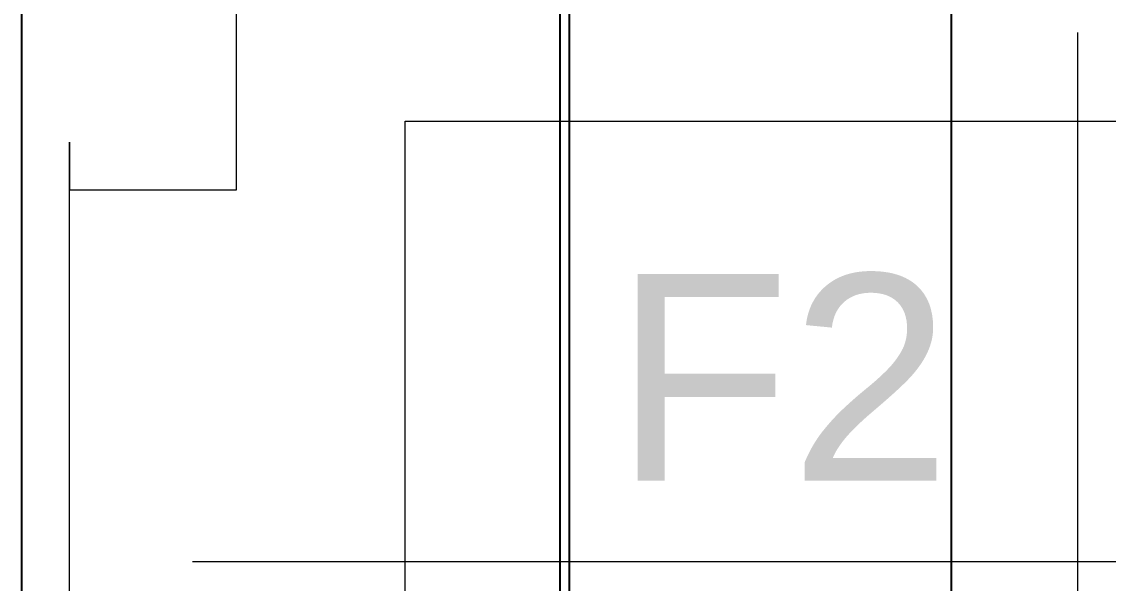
# Model space of a CAD drawing. Header units: millimetres. Extents: x -1932176 to 78768, y -1967 to 1266654.
# Drawn here: x -251050 to -250594.6, y 460254.8 to 460490.3 of the extents above; entities that cross this region are included whole.
import ezdxf

# ---------------------------------------------------------------- set-up
doc = ezdxf.new("R2010")
doc.units = ezdxf.units.MM
doc.layers.add('NAMES', color=252, linetype='Continuous', lineweight=15)
doc.layers.add('PLASTER', color=252, linetype='Continuous', lineweight=15)
doc.styles.get("Standard").update_dxf_attribs({"font": 'arial.ttf'})
doc.dimstyles.new('ISO-25', dxfattribs={"dimtxt": 150, "dimasz": 2.5, "dimexe": 1.25, "dimexo": 0.625, "dimtad": 1, "dimtxsty": 'Standard', "dimcen": 2.5, "dimadec": 0, "dimazin": 0, "dimtfac": 1, "dimtmove": 0, "dimatfit": 3, "dimfxl": 1, "dimarcsym": 0})

# ---------------------------------------------------------------- blocks, each defined once
blk = doc.blocks.new('*D582')
at = {"color": 0, "lineweight": -2, "ltscale": 30, "transparency": 16777216}
for p, q in [((-250660.45, 460809.23), (-250660.45, 459893.2)), ((-249777.99, 460809.23), (-249777.99, 459893.2)), ((-249780.49, 459894.45), (-250657.95, 459894.45))]:
    blk.add_line(p, q, dxfattribs=at)
at = {"color": 0, "ltscale": 30, "transparency": 16777216}
for points in [[(-250657.95, 459894.87), (-250657.95, 459894.04), (-250660.45, 459894.45)], [(-249780.49, 459894.87), (-249780.49, 459894.04), (-249777.99, 459894.45)]]:
    blk.add_solid(points, dxfattribs=at)
at = {"layer": 'Defpoints', "color": 0, "ltscale": 30, "transparency": 16777216}
for p in [(-250660.45, 460809.85), (-249777.99, 460809.85), (-250660.45, 459894.45)]:
    blk.add_point(p, dxfattribs=at)
at = {"color": 0, "ltscale": 30, "transparency": 16777216, "insert": (-250219.22, 459946.13), "char_height": 100, "attachment_point": 5}
blk.add_mtext('880', dxfattribs=at)
blk = doc.blocks.new('*D584')
at = {"color": 0, "lineweight": -2, "ltscale": 30, "transparency": 16777216}
for p, q in [((-251049.38, 460809.85), (-250819.3, 460809.85)), ((-250820.55, 460807.35), (-250820.55, 459312.35)), ((-251049.38, 459309.85), (-250819.3, 459309.85))]:
    blk.add_line(p, q, dxfattribs=at)
at = {"color": 0, "ltscale": 30, "transparency": 16777216}
for points in [[(-250820.96, 460807.35), (-250820.13, 460807.35), (-250820.55, 460809.85)], [(-250820.96, 459312.35), (-250820.13, 459312.35), (-250820.55, 459309.85)]]:
    blk.add_solid(points, dxfattribs=at)
at = {"layer": 'Defpoints', "color": 0, "ltscale": 30, "transparency": 16777216}
for p in [(-251050.01, 460809.85), (-251050.01, 459309.85), (-250820.55, 459309.85)]:
    blk.add_point(p, dxfattribs=at)
at = {"color": 0, "ltscale": 30, "transparency": 16777216, "insert": (-250872.23, 460059.85), "char_height": 100, "attachment_point": 5, "rotation": 90}
blk.add_mtext('1500', dxfattribs=at)

msp = doc.modelspace()

# ---------------------------------------------------------------- linework, layer by layer
at = {"ltscale": 30}
msp.add_line((-250824.52761, 461261.66462), (-250824.52761, 458890.13203), dxfattribs=at)
msp.add_line((-251050.00946, 459309.85055), (-251050.00946, 460809.85055))
at = {"layer": 'NAMES'}
for p, q in [((-250607.51464, 460485.72527), (-250607.51464, 459995.89096)), ((-250978.40962, 460263.88897), (-250235.77373, 460263.88897))]:
    msp.add_line(p, q, dxfattribs=at)
msp.add_lwpolyline([(-250889.33477, 460448.53584), (-250325.6945, 460448.53584), (-250325.6945, 460033.08039), (-250889.33477, 460033.08039)], close=True, dxfattribs=at)
at = {"layer": 'PLASTER'}
for p, q in [((-250960.00946, 460419.85055), (-250960.00946, 460708.4612)), ((-251030.00946, 459337.14958), (-251030.00946, 460439.85055)), ((-251030.00946, 460439.85055), (-251030.00946, 460419.85055)), ((-251030.00946, 460419.85055), (-250960.00946, 460419.85055))]:
    msp.add_line(p, q, dxfattribs=at)

# ---------------------------------------------------------------- texts
at = {"layer": 'NAMES'}
msp.add_text('F2', height=86.55611, dxfattribs=at).set_placement((-250801.7477, 460297.87969))

# ---------------------------------------------------------------- dimensions: what is measured, and where the dimension line sits
at = {"color": 252, "ltscale": 30}
dim = msp.add_linear_dim(base=(-250820.54584, 459309.85055), p1=(-251050.00946, 460809.85055), p2=(-251050.00946, 459309.85055), angle=90, dimstyle='ISO-25', override={"dimtxt": 100}, dxfattribs=at)
dim.commit()
dim.dimension.update_dxf_attribs({"geometry": '*D584', "text_midpoint": (-250872.22814, 460059.85055)})
dim = msp.add_linear_dim(base=(-250660.45184, 459894.452), p1=(-249777.99103, 460809.85055), p2=(-250660.45184, 460809.85055), text='880', dimstyle='ISO-25', override={"dimtxt": 100}, dxfattribs=at)
dim.commit()
dim.dimension.update_dxf_attribs({"geometry": '*D582', "text_midpoint": (-250219.22144, 459946.13429)})

doc.saveas('drawing.dxf')
